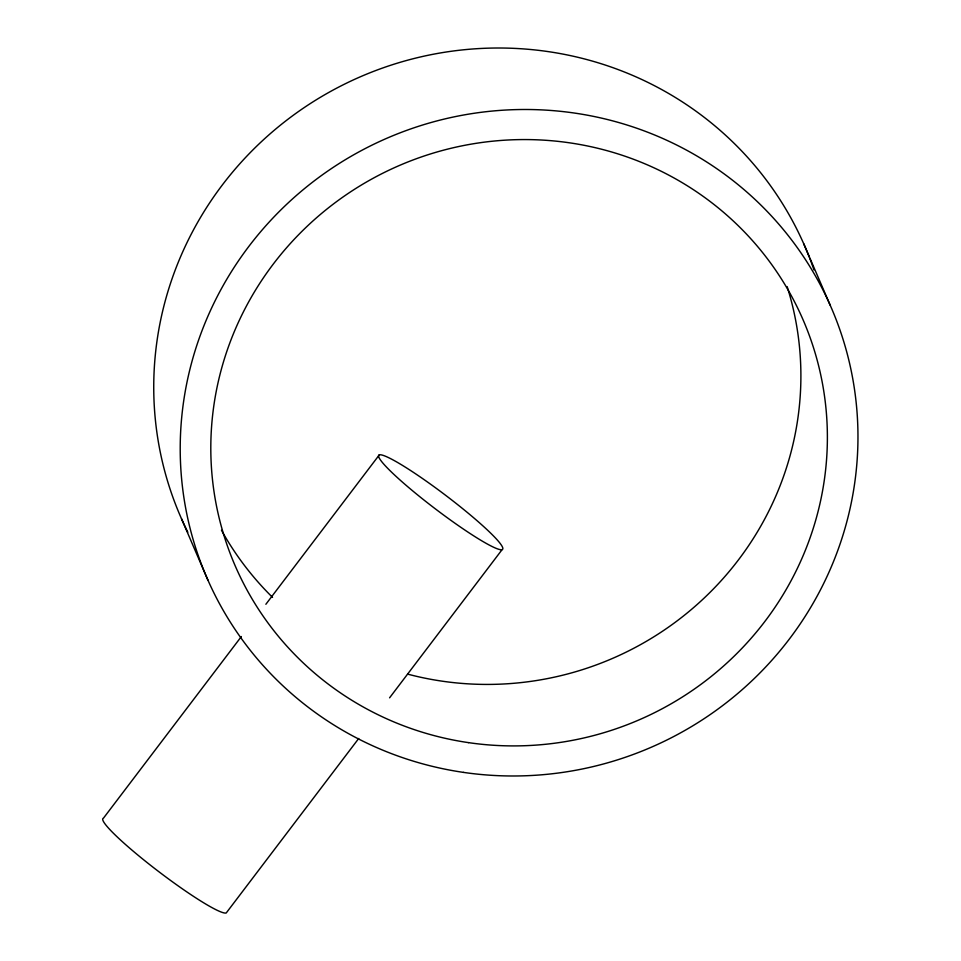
<?xml version="1.0" encoding="UTF-8"?>
<svg xmlns="http://www.w3.org/2000/svg" width="961" height="961" viewBox="0 0 961 961"><rect width="100%" height="100%" fill="white"/><g stroke="black" fill="none" stroke-linecap="round" stroke-linejoin="round"><path stroke-width="1.44" d="M241.367 636.542L103.44 818.195A77.745 8.505 37.2 0 0 155.334 869.008A77.745 8.505 37.2 0 0 226.243 912.95L358.729 738.468M265.873 604.277L379.307 454.877M389.577 697.83L502.098 549.632A77.745 8.505 37.2 0 0 418.239 475.599A77.745 8.505 37.2 0 0 401.77 481.545A77.745 8.505 37.2 0 0 502.098 549.632M803.708 243.722L830.184 305.214M181.509 518.784L207.984 580.264M787.155 286.63A309.442 301.994 -23.3 0 1 712.786 589.586A309.442 301.994 -23.3 0 1 407.548 674.093M272.54 597.37A309.442 301.994 -23.3 0 1 221.474 530.256M809.931 258.785A340.146 331.953 -23.3 0 1 813.967 269.921M187.815 532.19A340.146 331.953 -23.3 0 1 358.249 77.709A340.146 331.953 -23.3 0 1 809.39 257.404M468.451 742.625A309.442 301.994 -23.3 0 0 807.769 331.317A309.442 301.994 -23.3 0 0 281.044 254.269A309.442 301.994 -23.3 0 0 468.451 742.625M463.43 772.38A340.146 331.953 -23.3 0 0 836.406 320.265A340.146 331.953 -23.3 0 0 257.428 235.565A340.146 331.953 -23.3 0 0 463.43 772.38"/></g></svg>
